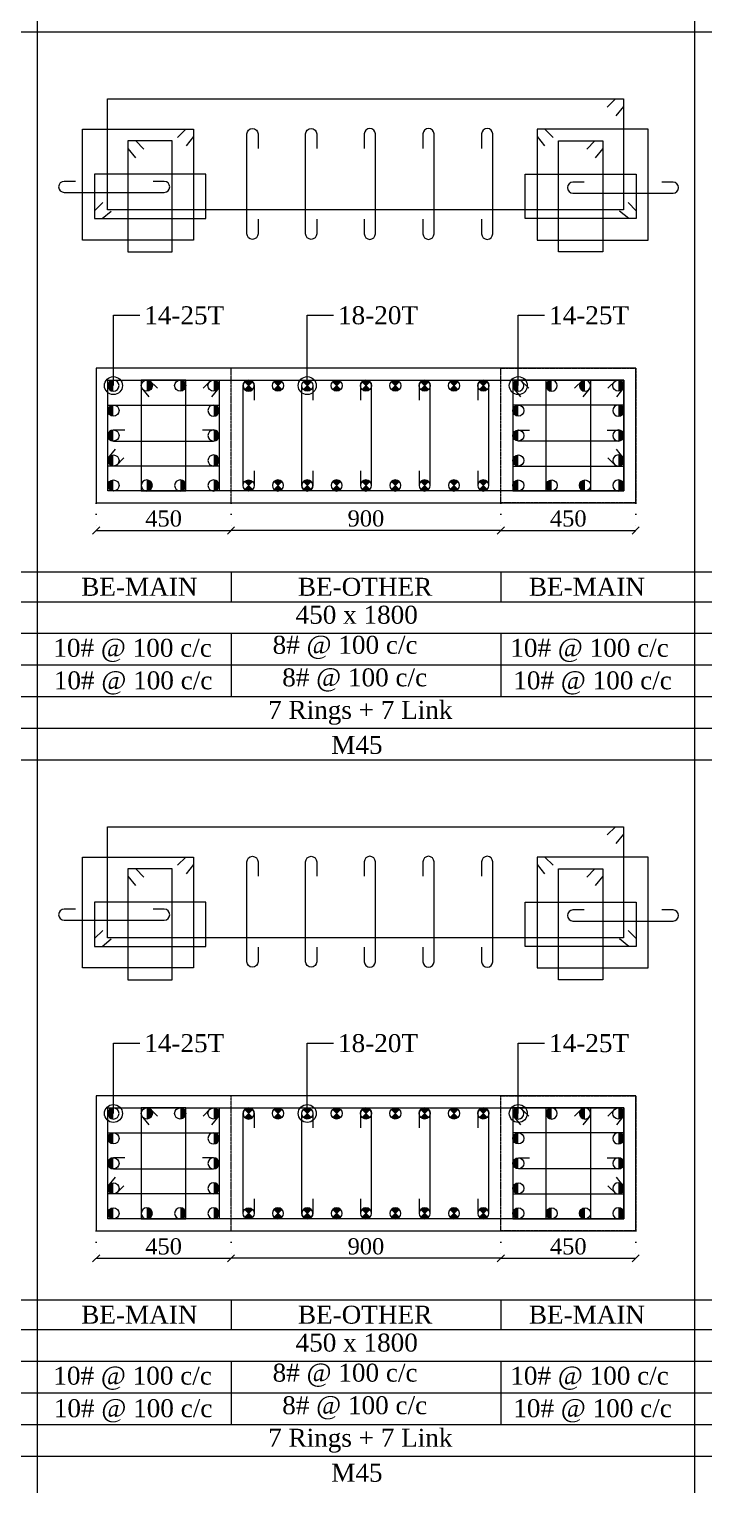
# Model space of a CAD drawing. Header units: millimetres. Extents: x 303 to 27724, y 300 to 68956.
# Drawn here: x 14536 to 16787, y 3408 to 8264 of the extents above; entities that cross this region are included whole.
import ezdxf

# ---------------------------------------------------------------- set-up
doc = ezdxf.new("R2010")
doc.units = ezdxf.units.MM
doc.linetypes.add('DOT2', pattern=[0.125, 0, -0.125])
doc.linetypes.add('HIDDEN', pattern=[0.375, 0.25, -0.125])
doc.layers.get('Defpoints').update_dxf_attribs({"lineweight": 0})
for name, color, linetype, lineweight in [('S-COL. STEEL DIA', 1, 'Continuous', 9), ('S-DIM FOOTING', 7, 'Continuous', 0), ('S-SECTION', 5, 'Continuous', 0), ('S-SECTION MARK', 7, 'Continuous', 0), ('S-SHEET', 7, 'Continuous', 0), ('S-STEEL', 1, 'Continuous', 9), ('S-STEEL-1', 1, 'Continuous', 0), ('S-TEXT', 7, 'Continuous', 0)]:
    doc.layers.add(name, color=color, linetype=linetype, lineweight=lineweight)
doc.styles.add('AR', font='ARIALUNI.TTF', dxfattribs={"width": 0.8})
doc.styles.add('S-ROMANS', font='times.ttf')
doc.styles.add('TEXT', font='times.ttf')
doc.dimstyles.new('100', dxfattribs={"dimtxt": 180, "dimasz": 80, "dimexe": 0.18, "dimexo": 0.0625, "dimgap": 1, "dimtad": 1, "dimdec": 0, "dimzin": 0, "dimdsep": 46, "dimtxsty": 'AR', "dimblk": 'DOT', "dimcen": 0.09, "dimse1": 1, "dimse2": 1, "dimclrd": 50, "dimclrt": 256, "dimadec": 0, "dimazin": 0, "dimtfac": 1, "dimtdec": 0, "dimtix": 1, "dimtofl": 0, "dimtmove": 2, "dimatfit": 0, "dimfxl": 1, "dimtolj": 1, "dimtzin": 0, "dimlwd": -1, "dimarcsym": 0})
doc.dimstyles.new('SETU', dxfattribs={"dimtxt": 230, "dimasz": 0.2, "dimexe": 0.1, "dimexo": 0.1, "dimgap": 0.05, "dimtad": 1, "dimdec": 0, "dimzin": 0, "dimdsep": 46, "dimtxsty": 'TEXT', "dimblk": 'OBLIQUE', "dimcen": 0.09, "dimdle": 0.1, "dimclrd": 4, "dimclre": 256, "dimclrt": 256, "dimadec": 1, "dimazin": 0, "dimtfac": 1, "dimtdec": 0, "dimtix": 1, "dimtofl": 0, "dimtmove": 2, "dimatfit": 0, "dimfxl": 1, "dimtolj": 1, "dimtzin": 0, "dimlwd": -1, "dimlwe": -1, "dimarcsym": 1})

# ---------------------------------------------------------------- blocks, each defined once
blk = doc.blocks.new('*U17')
at = {"layer": 'S-COL. STEEL DIA'}
h = blk.add_hatch(color=256, dxfattribs=at)
h.dxf.hatch_style = 1
h.paths.add_polyline_path([(0, 18.5, 0.414214), (-18.5, 0, 0.414214), (0, -18.5)])
at = {"layer": 'S-COL. STEEL DIA', "lineweight": 5}
blk.add_circle((0, 0), 18.5, dxfattribs=at)
blk = doc.blocks.new('*U18')
at = {"layer": 'S-COL. STEEL DIA'}
h = blk.add_hatch(color=256, dxfattribs=at)
h.dxf.hatch_style = 1
h.paths.add_polyline_path([(0, 0), (0, -18.5, 0.198912), (13, -13)])
h.paths.add_polyline_path([(0, 0), (-13, -13, 0.198912), (0, -18.5)])
h.paths.add_polyline_path([(0, 18.5, 0.198912), (-13, 13), (0, 0)])
h.paths.add_polyline_path([(13, 13, 0.198912), (0, 18.5), (0, 0)])
at = {"layer": 'S-COL. STEEL DIA', "lineweight": 5}
for p, q in [((-13, 13), (13, -13)), ((13, 13), (-13, -13))]:
    blk.add_line(p, q, dxfattribs=at)
blk.add_circle((0, 0), 18.5, dxfattribs=at)
blk = doc.blocks.new('_Oblique')
at = {"color": 0, "linetype": 'ByBlock', "lineweight": -2}
blk.add_line((-0.5, -0.5), (0.5, 0.5), dxfattribs=at)
blk = doc.blocks.new('*D965')
at = {"layer": 'Defpoints', "color": 0}
for p in [(1843660.5, 614576.9), (1844110.5, 614576.9), (1844110.5, 614485.4)]:
    blk.add_point(p, dxfattribs=at)
at = {"layer": 'S-DIM FOOTING', "linetype": 'DOT2', "ltscale": 300}
for p, q in [((1843660.5, 614576.8), (1843660.5, 614485.2)), ((1844110.5, 614576.8), (1844110.5, 614485.2))]:
    blk.add_line(p, q, dxfattribs=at)
at = {"layer": 'S-DIM FOOTING', "ltscale": 300}
blk.add_line((1843660.4, 614485.4), (1844110.6, 614485.4), dxfattribs=at)
at = {"layer": 'S-DIM FOOTING', "linetype": 'ByBlock', "xscale": 24, "yscale": 24, "zscale": 24, "rotation": 180}
blk.add_blockref('_Oblique', (1843660.5, 614485.4), dxfattribs=at)
at = {"layer": 'S-DIM FOOTING', "linetype": 'ByBlock', "xscale": 24, "yscale": 24, "zscale": 24}
blk.add_blockref('_Oblique', (1844110.5, 614485.4), dxfattribs=at)
at = {"layer": 'S-DIM FOOTING', "insert": (1843885.5, 614524.8), "char_height": 54, "attachment_point": 5, "style": 'TEXT'}
blk.add_mtext('\\A1;450', dxfattribs=at)
blk = doc.blocks.new('*D966')
at = {"layer": 'Defpoints', "color": 0}
for p in [(1844110.5, 614576.9), (1845010.5, 614576.9), (1844110.5, 614485.4)]:
    blk.add_point(p, dxfattribs=at)
at = {"layer": 'S-DIM FOOTING', "linetype": 'DOT2', "ltscale": 300}
for p, q in [((1844110.5, 614576.8), (1844110.5, 614485.2)), ((1845010.5, 614576.8), (1845010.5, 614485.2))]:
    blk.add_line(p, q, dxfattribs=at)
at = {"layer": 'S-DIM FOOTING', "ltscale": 300}
blk.add_line((1845010.6, 614485.4), (1844110.4, 614485.4), dxfattribs=at)
at = {"layer": 'S-DIM FOOTING', "linetype": 'ByBlock', "xscale": 24, "yscale": 24, "zscale": 24, "rotation": 180}
blk.add_blockref('_Oblique', (1844110.5, 614485.4), dxfattribs=at)
at = {"layer": 'S-DIM FOOTING', "linetype": 'ByBlock', "xscale": 24, "yscale": 24, "zscale": 24}
blk.add_blockref('_Oblique', (1845010.5, 614485.4), dxfattribs=at)
at = {"layer": 'S-DIM FOOTING', "insert": (1844560.5, 614524.9), "char_height": 54, "attachment_point": 5, "style": 'TEXT'}
blk.add_mtext('\\A1;900', dxfattribs=at)
blk = doc.blocks.new('*D967')
at = {"layer": 'Defpoints', "color": 0}
for p in [(1845010.5, 614576.9), (1845460.5, 614576.9), (1845460.5, 614485.4)]:
    blk.add_point(p, dxfattribs=at)
at = {"layer": 'S-DIM FOOTING', "linetype": 'DOT2', "ltscale": 300}
for p, q in [((1845010.5, 614576.8), (1845010.5, 614485.2)), ((1845460.5, 614576.8), (1845460.5, 614485.2))]:
    blk.add_line(p, q, dxfattribs=at)
at = {"layer": 'S-DIM FOOTING', "ltscale": 300}
blk.add_line((1845010.4, 614485.4), (1845460.6, 614485.4), dxfattribs=at)
at = {"layer": 'S-DIM FOOTING', "linetype": 'ByBlock', "xscale": 24, "yscale": 24, "zscale": 24, "rotation": 180}
blk.add_blockref('_Oblique', (1845010.5, 614485.4), dxfattribs=at)
at = {"layer": 'S-DIM FOOTING', "linetype": 'ByBlock', "xscale": 24, "yscale": 24, "zscale": 24}
blk.add_blockref('_Oblique', (1845460.5, 614485.4), dxfattribs=at)
at = {"layer": 'S-DIM FOOTING', "insert": (1845235.5, 614524.8), "char_height": 54, "attachment_point": 5, "style": 'TEXT'}
blk.add_mtext('\\A1;450', dxfattribs=at)
blk = doc.blocks.new('_Dot')
at = {"linetype": 'ByBlock', "lineweight": -2}
blk.add_line((-0.5, 0), (-1, 0), dxfattribs=at)
at = {"linetype": 'ByBlock', "const_width": 0.5}
blk.add_lwpolyline([(-0.25, 0, 1), (0.25, 0, 1)], format="xyb", close=True, dxfattribs=at)
blk = doc.blocks.new('GG')
at = {"layer": 'S-SECTION', "color": 8, "linetype": 'HIDDEN', "ltscale": 0.1, "elevation": 0.6}
for points in [[(1844110.5, 614576.9), (1844110.5, 615026.9), (1843660.5, 615026.9), (1843660.5, 614576.9)], [(1845010.5, 614576.9), (1845010.5, 615026.9), (1845460.5, 615026.9), (1845460.5, 614576.9)]]:
    blk.add_lwpolyline(points, close=True, dxfattribs=at)
at = {"layer": 'S-SECTION', "elevation": 0.6}
blk.add_lwpolyline([(1843660.5, 615026.9), (1843660.5, 614576.9), (1845460.5, 614576.9), (1845460.5, 615026.9)], close=True, dxfattribs=at)
at = {"layer": 'S-SHEET'}
for p, q in [((1844110.5, 614347.1, 0.4), (1844110.5, 614247.6, 0.4)), ((1845010.5, 614347.1, 0.4), (1845010.5, 614247.6, 0.4)), ((1844110.5, 614142.3, 0.4), (1844110.5, 613931, 0.4)), ((1845010.5, 614142.3, 0.4), (1845010.5, 613931, 0.4))]:
    blk.add_line(p, q, dxfattribs=at)
at = {"layer": 'S-STEEL', "color": 1}
for points, elevation in [([(1845365.8, 615897.5), (1845393.4, 615924.8), (1845419.4, 615924.8), (1845419.4, 615554.8), (1843697.8, 615554.8), (1843697.8, 615924.8), (1845419.4, 615924.8), (1845419.4, 615899.8), (1845394.2, 615868.9)], 0.9), ([(1845367.7, 614959.6), (1845395.3, 614986.9), (1845421.3, 614986.9), (1845421.3, 614616.9), (1843699.7, 614616.9), (1843699.7, 614986.9), (1845421.3, 614986.9), (1845421.3, 614961.9), (1845396.1, 614931)], 0.6)]:
    blk.add_lwpolyline(points, dxfattribs=dict(at, elevation=elevation))
at = {"layer": 'S-STEEL', "color": 3}
for points, elevation in [([(1844200.4, 615523.3), (1844200.4, 615474.8, -1), (1844163.5, 615474.8), (1844163.5, 615807.9, -1), (1844200.4, 615807.9), (1844200.4, 615759.5)], 0.6), ([(1844396.2, 615523.3), (1844396.2, 615474.8, -1), (1844359.3, 615474.8), (1844359.3, 615807.9, -1), (1844396.2, 615807.9), (1844396.2, 615759.5)], 0.6), ([(1844555, 615523.3), (1844555, 615474.8, 1), (1844591.9, 615474.8), (1844591.9, 615807.9, 1), (1844555, 615807.9), (1844555, 615759.5)], 0.6), ([(1844750.8, 615523.3), (1844750.8, 615474.8, 1), (1844787.7, 615474.8), (1844787.7, 615807.9, 1), (1844750.8, 615807.9), (1844750.8, 615759.5)], 0.6), ([(1844946.6, 615523.3), (1844946.6, 615474.8, 1), (1844983.5, 615474.8), (1844983.5, 615807.9, 1), (1844946.6, 615807.9), (1844946.6, 615759.5)], 0.6), ([(1843591.3, 615649.8), (1843553.6, 615649.8, 1), (1843553.6, 615612.9), (1843887.5, 615612.9, 1), (1843887.5, 615649.8), (1843850.3, 615649.8)], 1), ([(1845288.8, 615647.3), (1845251.1, 615647.3, 1), (1845251.1, 615610.4), (1845585, 615610.4, 1), (1845585, 615647.3), (1845547.8, 615647.3)], 1), ([(1844187.4, 614683.8), (1844187.4, 614635.3, -1), (1844150.5, 614635.3), (1844150.5, 614968.4, -1), (1844187.4, 614968.4), (1844187.4, 614920)], 0.6), ([(1844383.2, 614683.8), (1844383.2, 614635.3, -1), (1844346.3, 614635.3), (1844346.3, 614968.4, -1), (1844383.2, 614968.4), (1844383.2, 614920)], 0.6), ([(1844542, 614683.8), (1844542, 614635.3, 1), (1844578.9, 614635.3), (1844578.9, 614968.4, 1), (1844542, 614968.4), (1844542, 614920)], 0.6), ([(1844737.8, 614683.8), (1844737.8, 614635.3, 1), (1844774.7, 614635.3), (1844774.7, 614968.4, 1), (1844737.8, 614968.4), (1844737.8, 614920)], 0.6), ([(1844933.6, 614683.8), (1844933.6, 614635.3, 1), (1844970.5, 614635.3), (1844970.5, 614968.4, 1), (1844933.6, 614968.4), (1844933.6, 614920)], 0.6), ([(1843755.8, 614820.3), (1843718.1, 614820.3, 1), (1843718.1, 614783.4), (1844052, 614783.4, 1), (1844052, 614820.3), (1844014.8, 614820.3)], 0.6), ([(1845365.2, 614820.3), (1845402.9, 614820.3, -1), (1845402.9, 614783.4), (1845069, 614783.4, -1), (1845069, 614820.3), (1845106.2, 614820.3)], 0.6)]:
    blk.add_lwpolyline(points, format="xyb", dxfattribs=dict(at, elevation=elevation))
at = {"layer": 'S-STEEL-1', "color": 6, "elevation": 0.6}
for points in [[(1843932.1, 615796.6), (1843959.6, 615823.9), (1843985.7, 615823.9), (1843985.7, 615453.9), (1843614.9, 615453.9), (1843614.9, 615823.9), (1843985.7, 615823.9), (1843985.7, 615798.9), (1843960.5, 615768)], [(1845185.1, 615796.6), (1845157.6, 615823.9), (1845131.5, 615823.9), (1845131.5, 615453.9), (1845502.3, 615453.9), (1845502.3, 615823.9), (1845131.5, 615823.9), (1845131.5, 615798.9), (1845156.7, 615768)], [(1844016.9, 614959.6), (1844044.4, 614986.9), (1844070.5, 614986.9), (1844070.4, 614616.9), (1843699.7, 614616.9), (1843699.7, 614986.9), (1844070.5, 614986.9), (1844070.5, 614961.9), (1844045.3, 614931)], [(1845104.1, 614959.6), (1845076.6, 614986.9), (1845050.5, 614986.9), (1845050.5, 614616.9), (1845421.3, 614616.9), (1845421.3, 614986.9), (1845050.5, 614986.9), (1845050.5, 614961.9), (1845075.7, 614931)]]:
    blk.add_lwpolyline(points, dxfattribs=at)
at = {"layer": 'S-STEEL-1', "color": 41}
for points, elevation in [([(1843820, 615757.2), (1843792.5, 615784.5), (1843766.5, 615784.5), (1843766.5, 615414.5), (1843914.5, 615414.5), (1843914.5, 615784.5), (1843766.5, 615784.5), (1843766.5, 615759.5), (1843791.7, 615728.6)], 0.9), ([(1845297.2, 615757.2), (1845324.7, 615784.5), (1845350.7, 615784.5), (1845350.7, 615414.5), (1845202.7, 615414.5), (1845202.7, 615784.5), (1845350.7, 615784.5), (1845350.7, 615759.5), (1845325.5, 615728.6)], 0.9), ([(1843682.3, 615579.1), (1843655, 615551.6), (1843655, 615525.6), (1844025.8, 615525.6), (1844025.8, 615673.6), (1843655, 615673.6), (1843655, 615525.6), (1843680, 615525.6), (1843710.9, 615550.7)], 0.9), ([(1845434.9, 615579.1), (1845462.2, 615551.6), (1845462.2, 615525.6), (1845091.4, 615525.6), (1845091.4, 615673.6), (1845462.2, 615673.6), (1845462.2, 615525.6), (1845437.2, 615525.6), (1845406.3, 615550.7)], 0.9), ([(1843864.7, 614959.6), (1843837.2, 614986.9), (1843811.1, 614986.9), (1843811.1, 614616.9), (1843959.2, 614616.9), (1843959.2, 614986.9), (1843811.1, 614986.9), (1843811.1, 614961.9), (1843836.3, 614931)], 0.6), ([(1845256.3, 614959.6), (1845283.8, 614986.9), (1845309.8, 614986.9), (1845309.8, 614616.9), (1845161.8, 614616.9), (1845161.8, 614986.9), (1845309.8, 614986.9), (1845309.8, 614961.9), (1845284.7, 614931)], 0.6), ([(1843753.2, 614727.5), (1843725.7, 614700.2), (1843699.7, 614700.2), (1843699.7, 614903.6), (1844070.5, 614903.6), (1844070.4, 614700.2), (1843699.7, 614700.2), (1843699.7, 614725.2), (1843724.9, 614756.1)], 0.6), ([(1845367.8, 614727.5), (1845395.3, 614700.2), (1845421.3, 614700.2), (1845421.3, 614903.6), (1845050.5, 614903.6), (1845050.5, 614700.2), (1845421.3, 614700.2), (1845421.3, 614725.2), (1845396.1, 614756.1)], 0.6)]:
    blk.add_lwpolyline(points, dxfattribs=dict(at, elevation=elevation))
at = {"layer": 'S-COL. STEEL DIA', "xscale": -1, "rotation": 180}
for name, p in [('*U17', (1843718.1, 614968.4, 0.6)), ('*U18', (1844168.9, 614968.4, 0.6)), ('*U17', (1845068.9, 614968.4, 0.6)), ('*U17', (1845180.3, 614968.4, 0.6)), ('*U17', (1845291.6, 614968.4, 0.6))]:
    blk.add_blockref(name, p, dxfattribs=at)
at = {"layer": 'S-COL. STEEL DIA', "rotation": 180}
for name, p in [('*U17', (1843829.4, 614968.4, 0.6)), ('*U17', (1843940.7, 614968.4, 0.6)), ('*U17', (1844052, 614968.4, 0.6)), ('*U18', (1844266.8, 614968.4, 0.6)), ('*U18', (1844364.7, 614968.4, 0.6)), ('*U18', (1844462.6, 614968.4, 0.6)), ('*U18', (1844560.5, 614968.4, 0.6)), ('*U18', (1844658.4, 614968.4, 0.6)), ('*U18', (1844756.3, 614968.4, 0.6)), ('*U18', (1844854.2, 614968.4, 0.6)), ('*U18', (1844952, 614968.4, 0.6)), ('*U17', (1845402.9, 614968.4, 0.6))]:
    blk.add_blockref(name, p, dxfattribs=at)
at = {"layer": 'S-COL. STEEL DIA'}
for name, p in [('*U17', (1843718.1, 614885.2, 0.6)), ('*U17', (1845069, 614885.2, 0.6)), ('*U17', (1843718.1, 614801.9, 0.6)), ('*U17', (1845069, 614801.9, 0.6)), ('*U17', (1843718.1, 614718.6, 0.6)), ('*U17', (1845069, 614718.6, 0.6)), ('*U17', (1843718.1, 614635.3, 0.6)), ('*U18', (1844168.9, 614635.3, 0.6)), ('*U17', (1845068.9, 614635.3, 0.6)), ('*U17', (1845180.3, 614635.3, 0.6)), ('*U17', (1845291.6, 614635.3, 0.6))]:
    blk.add_blockref(name, p, dxfattribs=at)
at = {"layer": 'S-COL. STEEL DIA', "xscale": -1}
for name, p in [('*U17', (1844052, 614885.2, 0.6)), ('*U17', (1845402.9, 614885.2, 0.6)), ('*U17', (1844052, 614801.9, 0.6)), ('*U17', (1845402.9, 614801.9, 0.6)), ('*U17', (1844052, 614718.6, 0.6)), ('*U17', (1845402.9, 614718.6, 0.6)), ('*U17', (1843829.4, 614635.3, 0.6)), ('*U17', (1843940.7, 614635.3, 0.6)), ('*U17', (1844052, 614635.3, 0.6)), ('*U18', (1844266.8, 614635.3, 0.6)), ('*U18', (1844364.7, 614635.3, 0.6)), ('*U18', (1844462.6, 614635.3, 0.6)), ('*U18', (1844560.5, 614635.3, 0.6)), ('*U18', (1844658.4, 614635.3, 0.6)), ('*U18', (1844756.3, 614635.3, 0.6)), ('*U18', (1844854.2, 614635.3, 0.6)), ('*U18', (1844952, 614635.3, 0.6)), ('*U17', (1845402.9, 614635.3, 0.6))]:
    blk.add_blockref(name, p, dxfattribs=at)
at = {"layer": 'S-TEXT', "color": 7, "style": 'TEXT'}
for s, p in [('14-25T', (1843820.8, 615173.1, 0.4)), ('18-20T', (1844467.4, 615173.1, 0.4)), ('14-25T', (1845171.6, 615173.1, 0.4))]:
    blk.add_text(s, height=60, dxfattribs=at).set_placement(p)
at = {"layer": 'S-TEXT', "style": 'S-ROMANS'}
for s, p in [('BE-MAIN ', (1843610.6, 614267.3, 0.4)), ('BE-OTHER', (1844333.6, 614267.3, 0.4)), ('BE-MAIN ', (1845104.1, 614267.3, 0.4)), ('450 x 1800', (1844325.8, 614174.1, 0.4)), ('10# @ 100 c/c', (1843517.6, 614063.8, 0.4)), ('8# @ 100 c/c', (1844249.1, 614073.8, 0.4)), ('10# @ 100 c/c', (1845042.1, 614063.8, 0.4)), ('10# @ 100 c/c', (1843519.1, 613955.2, 0.4)), ('8# @ 100 c/c', (1844281.1, 613965.2, 0.4)), ('10# @ 100 c/c', (1845052.1, 613955.2, 0.4)), ('7 Rings + 7 Link', (1844234.2, 613856.7, 0.4)), ('M45', (1844444.7, 613740, 0.4))]:
    blk.add_text(s, height=60, dxfattribs=at).set_placement(p)
at = {"layer": 'S-DIM FOOTING', "ltscale": 300}
for base, p1, p2, picture, middle in [((1844110.5, 614485.4, 0.4), (1843660.5, 614576.9, 0.6), (1844110.5, 614576.9, 0.6), '*D965', (1843885.5, 614524.8, 0.4)), ((1845460.5, 614485.4, 0.4), (1845010.5, 614576.9, 0.6), (1845460.5, 614576.9, 0.6), '*D967', (1845235.5, 614524.8, 0.4))]:
    dim = blk.add_linear_dim(base=base, p1=p1, p2=p2, dimstyle='SETU', override={"dimscale": 1.2, "dimtxt": 45, "dimasz": 20, "dimgap": 10, "dimblk1": 'Oblique', "dimblk2": 'Oblique', "dimsah": 1, "dimclrd": 256, "dimarcsym": 1}, dxfattribs=at)
    dim.commit()
    dim.dimension.update_dxf_attribs({"geometry": picture, "text_midpoint": middle})
dim = blk.add_linear_dim(base=(1844110.5, 614485.4, 0.4), p1=(1845010.5, 614576.9, 0.6), p2=(1844110.5, 614576.9, 0.6), angle=180, dimstyle='SETU', override={"dimscale": 1.2, "dimtxt": 45, "dimasz": 20, "dimgap": 10, "dimblk1": 'Oblique', "dimblk2": 'Oblique', "dimsah": 1, "dimclrd": 256, "dimarcsym": 1}, dxfattribs=at)
dim.commit()
dim.dimension.update_dxf_attribs({"geometry": '*D966', "text_midpoint": (1844560.5, 614524.9, 0.4)})
at = {"layer": 'S-SECTION MARK'}
for points in [[(1843718.1, 614968.4, 0.6), (1843718.1, 615202.9, 0.6), (1843805.6, 615202.9, 0.6)], [(1844364.7, 614968.4, 0.6), (1844364.7, 615202.9, 0.6), (1844452.2, 615202.9, 0.6)], [(1845068.9, 614968.4, 0.6), (1845068.9, 615202.9, 0.6), (1845156.4, 615202.9, 0.6)]]:
    blk.add_leader(points, dimstyle='100', override={"dimasz": 60, "dimtad": 0, "dimclrd": 256, "dimldrblk": 'DotBlank', "dimfxl": 50, "dimfxlon": 1, "dimarcsym": 1}, dxfattribs=at)

msp = doc.modelspace()

# ---------------------------------------------------------------- linework, layer by layer
at = {"layer": 'S-SHEET'}
for p, q in [((14562.7, 68956, 0.5), (14562.7, 299.8, 1)), ((16756.3, 68956, 1.3), (16756.3, 299.8, 1.9)), ((303, 6453.7, 7.6), (27724.1, 6453.7, 7.6)), ((303, 6354.2, -0.2), (27724.1, 6354.2, -0.3)), ((303, 6249, -0.2), (27724.1, 6249, -0.3)), ((303, 6249, -0.2), (27724.1, 6249, -0.3)), ((303, 6143.2, -0.2), (27724.1, 6143.2, -0.3)), ((303, 6037.6, -0.2), (27724.1, 6037.6, -0.3)), ((303, 5932.1, -0.2), (27724.1, 5932.1, -0.3)), ((303, 4025.7, 7.8), (27724.1, 4025.7, 7.8)), ((303, 3926.1, -0.2), (27724.1, 3926.1, -0.2)), ((303, 3820.9, -0.2), (27724.1, 3820.9, -0.2)), ((303, 3820.9, -0.2), (27724.1, 3820.9, -0.2)), ((303, 3715.1, -0.2), (27724.1, 3715.1, -0.2)), ((303, 3609.6, -0.2), (27724.1, 3609.6, -0.2)), ((303, 3504.1, -0.2), (27724.1, 3504.1, -0.2))]:
    msp.add_line(p, q, dxfattribs=at)
at = {"layer": 'S-SHEET', "color": 0}
for p, q in [((303, 8254.7, -0.3), (27724.1, 8254.7, -0.3)), ((303, 5826.6, -0.2), (27724.1, 5826.6, -0.3))]:
    msp.add_line(p, q, dxfattribs=at)

# ---------------------------------------------------------------- block references
at = {"layer": 'S-COL. STEEL DIA', "color": 2}
for p in [(-1828900.8, -607893.4, 9.3), (-1828900.8, -610321.4, 9.3)]:
    msp.add_blockref('GG', p, dxfattribs=at)

doc.saveas('drawing.dxf')
